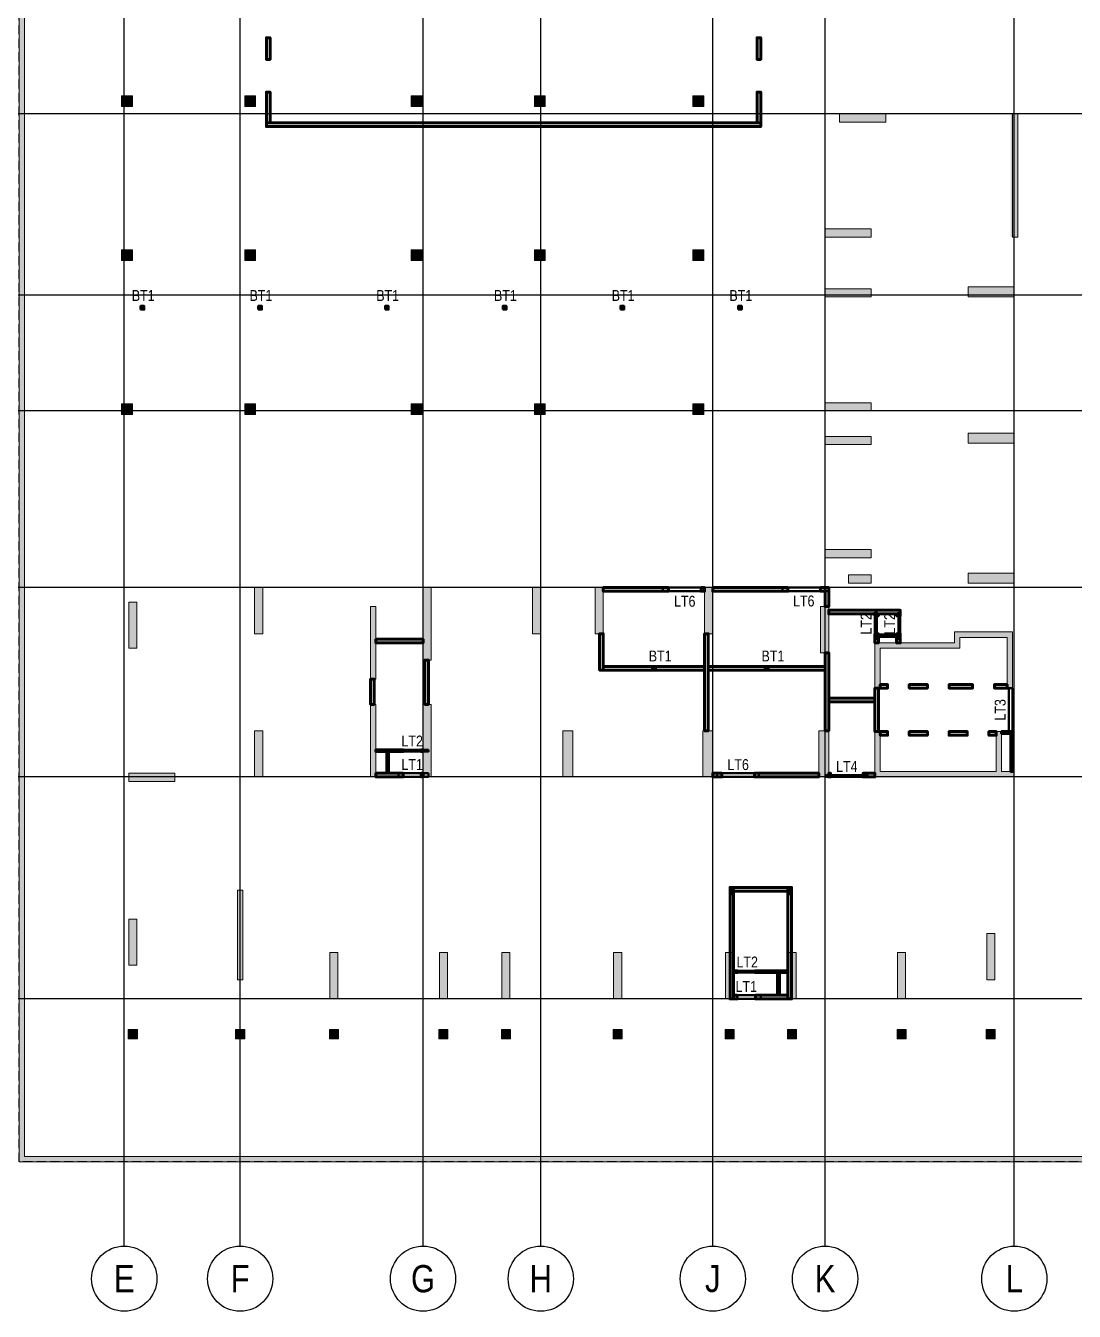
# Model space of a CAD drawing. Header units: millimetres. Extents: x -25197 to 555828, y -17247 to 174153.
# Drawn here: x 234945 to 292849, y -17247 to 53717 of the extents above; entities that cross this region are included whole.
import ezdxf
from ezdxf.enums import TextEntityAlignment as Align

# ---------------------------------------------------------------- set-up
doc = ezdxf.new("R2010")
doc.units = ezdxf.units.MM
doc.header["$LTSCALE"] = 250
for name, pattern in [('CHG_XX_Cot_Ham 1$0$MB_Luoi truc$0$Center101', [13, 10, -1, 1, -1]), ('CHG_XX_Cot_Ham 1$0$MB_Luoi truc$0$HTT Hidden 21', [3, 2, -1]), ('CHG_XX_Luoi truc$0$MB_Luoi truc$0$Center101', [13, 10, -1, 1, -1])]:
    doc.linetypes.add(name, pattern=pattern)
for name, color, linetype, lineweight in [('CHG_XX_Cot_Ham 1$0$Ap0302_PC', 150, 'Continuous', 9), ('CHG_XX_Cot_Ham 1$0$Ap0302_PC @ 1 VP1', 150, 'Continuous', 9), ('CHG_XX_Cot_Ham 1$0$Ap0302_PC @ 1 VP2', 150, 'Continuous', 9), ('CHG_XX_Cot_Ham 1$0$Ap0302_PC @ 1 VP3', 150, 'Continuous', 9), ('CHG_XX_Cot_Ham 1$0$Ap0302_PC @ 1 VPModel', 150, 'Continuous', 9), ('CHG_XX_Cot_Ham 1$0$Ap0302_PC @ 150', 150, 'Continuous', 9), ('CHG_XX_Cot_Ham 1$0$Ap0311_H', 8, 'Continuous', 15), ('CHG_XX_Cot_Ham 1$0$KTV', 47, 'Continuous', 9), ('CHG_XX_Cot_Ham 1$0$MB_Luoi truc$0$Grid Line', 251, 'CHG_XX_Cot_Ham 1$0$MB_Luoi truc$0$Center101', 9), ('CHG_XX_Cot_Ham 1$0$S_Concrete_Cont_2 Normal', 2, 'Continuous', 13), ('CTHEP', 2, 'Continuous', 50), ('MB Ham 1$0$Net cat Tuong', 4, 'Continuous', 40), ('MB Ham 1$0$Wall Line', 4, 'Continuous', 70)]:
    doc.layers.add(name, color=color, linetype=linetype, lineweight=lineweight)
for name, color, linetype in [('CHG_XX_Cot_Ham 1$0$MB_Cot ham$0$Concrete Line', 6, 'Continuous'), ('CHG_XX_Cot_Ham 1$0$mb_cot tang 1-3$0$Concrete Line', 6, 'Continuous'), ('CHG_XX_Luoi truc$0$Grid', 34, 'Continuous'), ('CHG_XX_Luoi truc$0$Grid Line', 8, 'CHG_XX_Luoi truc$0$MB_Luoi truc$0$Center101'), ('TEXT', 21, 'Continuous')]:
    doc.layers.add(name, color=color, linetype=linetype)
doc.styles.add('CHG_XX_Luoi truc$0$MB_Luoi truc$0$Grid A-F$0$VNI-HelveCB', font='VHELVCB_0.TTF')
doc.styles.add('TTP-HelCon', font='VHELVCN_0.TTF')

# ---------------------------------------------------------------- blocks, each defined once
blk = doc.blocks.new('*U2169')
at = {"layer": 'CHG_XX_Luoi truc$0$Grid', "lineweight": -2}
blk.add_line((0, -3), (0, 0), dxfattribs=at)
blk.add_circle((0, -9), 6, dxfattribs=at)
at = {"layer": 'CHG_XX_Luoi truc$0$Grid Line'}
blk.add_line((0, 0), (0, 608), dxfattribs=at)
at = {"layer": 'CHG_XX_Luoi truc$0$Grid', "lineweight": -2, "style": 'CHG_XX_Luoi truc$0$MB_Luoi truc$0$Grid A-F$0$VNI-HelveCB'}
for tag, p in [('GRIDSUB', (0, 617)), ('GRID', (0, -9))]:
    blk.add_attdef(tag, text='', height=5, dxfattribs=at).set_placement(p, align=Align.MIDDLE)
blk = doc.blocks.new('*U2174')
at = {"layer": 'CHG_XX_Luoi truc$0$Grid', "lineweight": -2}
blk.add_line((0, -3), (0, 0), dxfattribs=at)
blk.add_circle((0, -9), 6, dxfattribs=at)
at = {"layer": 'CHG_XX_Luoi truc$0$Grid Line'}
blk.add_line((0, 0), (0, 608), dxfattribs=at)
at = {"layer": 'CHG_XX_Luoi truc$0$Grid', "lineweight": -2, "style": 'CHG_XX_Luoi truc$0$MB_Luoi truc$0$Grid A-F$0$VNI-HelveCB'}
for tag, p in [('GRIDSUB', (0, 617)), ('GRID', (0, -9))]:
    blk.add_attdef(tag, text='', height=5, dxfattribs=at).set_placement(p, align=Align.MIDDLE)
blk = doc.blocks.new('*U2171')
at = {"layer": 'CHG_XX_Luoi truc$0$Grid Line'}
blk.add_line((0, 0), (0, 438), dxfattribs=at)
at = {"layer": 'CHG_XX_Luoi truc$0$Grid', "lineweight": -2, "style": 'CHG_XX_Luoi truc$0$MB_Luoi truc$0$Grid A-F$0$VNI-HelveCB'}
for tag, p in [('GRIDSUB', (0, 447)), ('GRID', (0, -9))]:
    blk.add_attdef(tag, text='', height=5, dxfattribs=at).set_placement(p, align=Align.MIDDLE)
blk = doc.blocks.new('CHG_XX_Luoi truc')
at = {"layer": 'CHG_XX_Luoi truc$0$Grid'}
ref = blk.add_blockref('*U2169', (38150, -12747), dxfattribs=dict(at, xscale=300, yscale=300, zscale=300))
ref.add_attrib('GRID', 'E', dxfattribs={"lineweight": -2, "height": 1500, "style": 'CHG_XX_Luoi truc$0$MB_Luoi truc$0$Grid A-F$0$VNI-HelveCB'}).set_placement((38150, -15447), align=Align.MIDDLE)
ref = blk.add_blockref('*U2169', (44550, -12747), dxfattribs=dict(at, xscale=300, yscale=300, zscale=300))
ref.add_attrib('GRID', 'F', dxfattribs={"lineweight": -2, "height": 1500, "style": 'CHG_XX_Luoi truc$0$MB_Luoi truc$0$Grid A-F$0$VNI-HelveCB'}).set_placement((44550, -15447), align=Align.MIDDLE)
ref = blk.add_blockref('*U2169', (54650, -12747), dxfattribs=dict(at, xscale=300, yscale=300, zscale=300))
ref.add_attrib('GRID', 'G', dxfattribs={"lineweight": -2, "height": 1500, "style": 'CHG_XX_Luoi truc$0$MB_Luoi truc$0$Grid A-F$0$VNI-HelveCB'}).set_placement((54650, -15447), align=Align.MIDDLE)
ref = blk.add_blockref('*U2174', (61150, -12747), dxfattribs=dict(at, xscale=300, yscale=300, zscale=300))
ref.add_attrib('GRID', 'H', dxfattribs={"lineweight": -2, "height": 1500, "style": 'CHG_XX_Luoi truc$0$MB_Luoi truc$0$Grid A-F$0$VNI-HelveCB'}).set_placement((61150, -15447), align=Align.MIDDLE)
ref = blk.add_blockref('*U2169', (70650, -12747), dxfattribs=dict(at, xscale=300, yscale=300, zscale=300))
ref.add_attrib('GRID', 'J', dxfattribs={"lineweight": -2, "height": 1500, "style": 'CHG_XX_Luoi truc$0$MB_Luoi truc$0$Grid A-F$0$VNI-HelveCB'}).set_placement((70650, -15447), align=Align.MIDDLE)
ref = blk.add_blockref('*U2169', (76850, -12747), dxfattribs=dict(at, xscale=300, yscale=300, zscale=300))
ref.add_attrib('GRID', 'K', dxfattribs={"lineweight": -2, "height": 1500, "style": 'CHG_XX_Luoi truc$0$MB_Luoi truc$0$Grid A-F$0$VNI-HelveCB'}).set_placement((76850, -15447), align=Align.MIDDLE)
ref = blk.add_blockref('*U2169', (87300, -12747), dxfattribs=dict(at, xscale=300, yscale=300, zscale=300))
ref.add_attrib('GRID', 'L', dxfattribs={"lineweight": -2, "height": 1500, "style": 'CHG_XX_Luoi truc$0$MB_Luoi truc$0$Grid A-F$0$VNI-HelveCB'}).set_placement((87300, -15447), align=Align.MIDDLE)
at = {"layer": 'CHG_XX_Luoi truc$0$Grid', "xscale": 300.0000000000013, "yscale": 300.0000000000013, "zscale": 300.0000000000013, "rotation": 90}
for p in [(110703, 48850), (110703, 38850), (110703, 32450), (110703, 22700), (110703, 12250), (110703, 0)]:
    blk.add_blockref('*U2171', p, dxfattribs=at)
blk = doc.blocks.new('*U2305')
at = {"layer": 'CHG_XX_Cot_Ham 1$0$Ap0302_PC @ 1 VP1'}
h = blk.add_hatch(color=50, dxfattribs=at)
h.dxf.hatch_style = 1
h.paths.add_polyline_path([(-300, -300), (-300, 300), (300, 300), (300, -300)])
at = {"layer": 'CHG_XX_Cot_Ham 1$0$Ap0302_PC @ 1 VP2'}
h = blk.add_hatch(color=50, dxfattribs=at)
h.dxf.hatch_style = 1
h.paths.add_polyline_path([(-300, -300), (-300, 300), (300, 300), (300, -300)])
at = {"layer": 'CHG_XX_Cot_Ham 1$0$Ap0302_PC @ 1 VP3'}
h = blk.add_hatch(color=50, dxfattribs=at)
h.dxf.hatch_style = 1
h.paths.add_polyline_path([(-300, -300), (-300, 300), (300, 300), (300, -300)])
at = {"layer": 'CHG_XX_Cot_Ham 1$0$Ap0302_PC @ 1 VPModel'}
h = blk.add_hatch(color=50, dxfattribs=at)
h.dxf.hatch_style = 1
h.paths.add_polyline_path([(-300, -300), (-300, 300), (300, 300), (300, -300)])
at = {"layer": 'CHG_XX_Cot_Ham 1$0$Ap0302_PC @ 150'}
h = blk.add_hatch(color=50, dxfattribs=at)
h.dxf.hatch_style = 1
h.paths.add_polyline_path([(-300, -300), (-300, 300), (300, 300), (300, -300)])
blk = doc.blocks.new('CHG_XX_Cot_Ham 1$0$HoBoi_C600x600')
at = {"layer": 'CHG_XX_Cot_Ham 1$0$Ap0302_PC'}
blk.add_lwpolyline([(300, -300), (300, 300), (-300, 300), (-300, -300)], close=True, dxfattribs=at)
blk.add_blockref('*U2305', (0, 0), dxfattribs=at)
blk = doc.blocks.new('*U2304')
at = {"layer": 'CHG_XX_Cot_Ham 1$0$Ap0302_PC @ 1 VP1'}
h = blk.add_hatch(color=256, dxfattribs=at)
h.dxf.hatch_style = 1
h.paths.add_polyline_path([(450, 0), (0, 0), (0, -2550), (450, -2550)])
at = {"layer": 'CHG_XX_Cot_Ham 1$0$Ap0302_PC @ 1 VP2'}
h = blk.add_hatch(color=256, dxfattribs=at)
h.dxf.hatch_style = 1
h.paths.add_polyline_path([(450, 0), (0, 0), (0, -2550), (450, -2550)])
at = {"layer": 'CHG_XX_Cot_Ham 1$0$Ap0302_PC @ 1 VP3'}
h = blk.add_hatch(color=256, dxfattribs=at)
h.dxf.hatch_style = 1
h.paths.add_polyline_path([(450, 0), (0, 0), (0, -2550), (450, -2550)])
at = {"layer": 'CHG_XX_Cot_Ham 1$0$Ap0302_PC @ 1 VPModel'}
h = blk.add_hatch(color=256, dxfattribs=at)
h.dxf.hatch_style = 1
h.paths.add_polyline_path([(450, 0), (0, 0), (0, -2550), (450, -2550)])
at = {"layer": 'CHG_XX_Cot_Ham 1$0$Ap0302_PC @ 150'}
h = blk.add_hatch(color=256, dxfattribs=at)
h.dxf.hatch_style = 1
h.paths.add_polyline_path([(450, 0), (0, 0), (0, -2550), (450, -2550)])
blk = doc.blocks.new('CHG_XX_Cot_Ham 1$0$Block A_C450x2250')
at = {"layer": 'CHG_XX_Cot_Ham 1$0$Ap0302_PC'}
blk.add_lwpolyline([(450, -2550), (0, -2550), (0, 0), (450, 0)], close=True, dxfattribs=at)
blk.add_blockref('*U2304', (0, 0), dxfattribs=at)
blk = doc.blocks.new('CHG_XX_Cot_Ham 1$0$300x6800')
at = {"layer": 'CHG_XX_Cot_Ham 1$0$Ap0302_PC', "true_color": 0xf26722}
h = blk.add_hatch(color=30, dxfattribs=at)
h.dxf.hatch_style = 1
h.paths.add_polyline_path([(300, 0), (-100, 0), (-100, -6800), (300, -6800)])
at = {"layer": 'CHG_XX_Cot_Ham 1$0$Ap0302_PC'}
blk.add_lwpolyline([(300, 0), (0, 0), (0, -6800), (300, -6800)], close=True, dxfattribs=at)
blk = doc.blocks.new('CHG_XX_Cot_Ham 1$0$Block A_C4950x300')
at = {"layer": 'CHG_XX_Cot_Ham 1$0$Ap0302_PC', "true_color": 0xed1f24}
h = blk.add_hatch(color=240, dxfattribs=at)
h.dxf.hatch_style = 1
h.paths.add_polyline_path([(4950, -300), (4950, 0), (0, 0), (0, -300)])
at = {"layer": 'CHG_XX_Cot_Ham 1$0$Ap0302_PC'}
blk.add_lwpolyline([(4950, -300), (4950, 0), (0, 0), (0, -300)], close=True, dxfattribs=at)
blk = doc.blocks.new('CHG_XX_Cot_Ham 1$0$300x9400')
at = {"layer": 'CHG_XX_Cot_Ham 1$0$Ap0302_PC'}
h = blk.add_hatch(color=5, dxfattribs=at)
h.dxf.hatch_style = 1
h.paths.add_polyline_path([(0, -4000), (300, -4000), (300, 0), (0, 0)])
h.paths.add_polyline_path([(300, -5400), (0, -5400), (0, -9400), (300, -9400)])
for points in [[(300, 0), (0, 0), (0, -4000), (300, -4000)], [(300, -5400), (0, -5400), (0, -9400), (300, -9400)]]:
    blk.add_lwpolyline(points, close=True, dxfattribs=at)
blk = doc.blocks.new('CHG_XX_Cot_Ham 1$0$Block A_C10450x300')
at = {"layer": 'CHG_XX_Cot_Ham 1$0$Ap0302_PC', "true_color": 0x139b48}
h = blk.add_hatch(color=114, dxfattribs=at)
h.dxf.hatch_style = 1
h.paths.add_polyline_path([(6450, 150), (6450, -300), (10450, -300), (10450, 150)])
h.paths.add_polyline_path([(4000, -300), (4000, 150), (0, 150), (0, -300)])
at = {"layer": 'CHG_XX_Cot_Ham 1$0$Ap0302_PC'}
for points in [[(0, 150), (4000, 150), (4000, -300), (0, -300)], [(6450, 150), (10450, 150), (10450, -300), (6450, -300)]]:
    blk.add_lwpolyline(points, close=True, dxfattribs=at)
blk = doc.blocks.new('*U2306')
at = {"layer": 'CHG_XX_Cot_Ham 1$0$Ap0302_PC @ 1 VP1'}
h = blk.add_hatch(color=3, dxfattribs=at)
h.dxf.hatch_style = 1
h.paths.add_polyline_path([(-250, -250), (-250, 250), (250, 250), (250, -250)])
at = {"layer": 'CHG_XX_Cot_Ham 1$0$Ap0302_PC @ 1 VP2'}
h = blk.add_hatch(color=3, dxfattribs=at)
h.dxf.hatch_style = 1
h.paths.add_polyline_path([(-250, -250), (-250, 250), (250, 250), (250, -250)])
at = {"layer": 'CHG_XX_Cot_Ham 1$0$Ap0302_PC @ 1 VP3'}
h = blk.add_hatch(color=3, dxfattribs=at)
h.dxf.hatch_style = 1
h.paths.add_polyline_path([(-250, -250), (-250, 250), (250, 250), (250, -250)])
at = {"layer": 'CHG_XX_Cot_Ham 1$0$Ap0302_PC @ 1 VPModel'}
h = blk.add_hatch(color=3, dxfattribs=at)
h.dxf.hatch_style = 1
h.paths.add_polyline_path([(-250, -250), (-250, 250), (250, 250), (250, -250)])
at = {"layer": 'CHG_XX_Cot_Ham 1$0$Ap0302_PC @ 150'}
h = blk.add_hatch(color=3, dxfattribs=at)
h.dxf.hatch_style = 1
h.paths.add_polyline_path([(-250, -250), (-250, 250), (250, 250), (250, -250)])
blk = doc.blocks.new('CHG_XX_Cot_Ham 1$0$500x500')
at = {"layer": 'CHG_XX_Cot_Ham 1$0$Ap0302_PC'}
blk.add_lwpolyline([(250, -250), (250, 250), (-250, 250), (-250, -250)], close=True, dxfattribs=at)
blk.add_blockref('*U2306', (0, 0), dxfattribs=at)
blk = doc.blocks.new('*U2307')
at = {"layer": 'CHG_XX_Cot_Ham 1$0$Ap0302_PC @ 1 VP1'}
h = blk.add_hatch(color=256, dxfattribs=at)
h.dxf.hatch_style = 1
h.paths.add_polyline_path([(550, 0), (0, 0), (0, -2550), (550, -2550)])
at = {"layer": 'CHG_XX_Cot_Ham 1$0$Ap0302_PC @ 1 VP2'}
h = blk.add_hatch(color=256, dxfattribs=at)
h.dxf.hatch_style = 1
h.paths.add_polyline_path([(550, 0), (0, 0), (0, -2550), (550, -2550)])
at = {"layer": 'CHG_XX_Cot_Ham 1$0$Ap0302_PC @ 1 VP3'}
h = blk.add_hatch(color=256, dxfattribs=at)
h.dxf.hatch_style = 1
h.paths.add_polyline_path([(550, 0), (0, 0), (0, -2550), (550, -2550)])
at = {"layer": 'CHG_XX_Cot_Ham 1$0$Ap0302_PC @ 1 VPModel'}
h = blk.add_hatch(color=256, dxfattribs=at)
h.dxf.hatch_style = 1
h.paths.add_polyline_path([(550, 0), (0, 0), (0, -2550), (550, -2550)])
at = {"layer": 'CHG_XX_Cot_Ham 1$0$Ap0302_PC @ 150'}
h = blk.add_hatch(color=256, dxfattribs=at)
h.dxf.hatch_style = 1
h.paths.add_polyline_path([(550, 0), (0, 0), (0, -2550), (550, -2550)])
blk = doc.blocks.new('CHG_XX_Cot_Ham 1$0$550x2550')
at = {"layer": 'CHG_XX_Cot_Ham 1$0$Ap0302_PC'}
blk.add_lwpolyline([(550, -2550), (0, -2550), (0, 0), (550, 0)], close=True, dxfattribs=at)
blk.add_blockref('*U2307', (0, 0), dxfattribs=at)
blk = doc.blocks.new('*U2315')
at = {"layer": 'CHG_XX_Cot_Ham 1$0$Ap0302_PC @ 1 VP1'}
h = blk.add_hatch(color=256, dxfattribs=at)
h.dxf.hatch_style = 1
h.paths.add_polyline_path([(78150, 23400), (78150, 22950), (79400, 22950), (79400, 23400)])
at = {"layer": 'CHG_XX_Cot_Ham 1$0$Ap0302_PC @ 1 VP2'}
h = blk.add_hatch(color=256, dxfattribs=at)
h.dxf.hatch_style = 1
h.paths.add_polyline_path([(78150, 23400), (78150, 22950), (79400, 22950), (79400, 23400)])
at = {"layer": 'CHG_XX_Cot_Ham 1$0$Ap0302_PC @ 1 VP3'}
h = blk.add_hatch(color=256, dxfattribs=at)
h.dxf.hatch_style = 1
h.paths.add_polyline_path([(78150, 23400), (78150, 22950), (79400, 22950), (79400, 23400)])
at = {"layer": 'CHG_XX_Cot_Ham 1$0$Ap0302_PC @ 1 VPModel'}
h = blk.add_hatch(color=256, dxfattribs=at)
h.dxf.hatch_style = 1
h.paths.add_polyline_path([(78150, 23400), (78150, 22950), (79400, 22950), (79400, 23400)])
at = {"layer": 'CHG_XX_Cot_Ham 1$0$Ap0302_PC @ 150'}
h = blk.add_hatch(color=256, dxfattribs=at)
h.dxf.hatch_style = 1
h.paths.add_polyline_path([(78150, 23400), (78150, 22950), (79400, 22950), (79400, 23400)])
blk = doc.blocks.new('CHG_XX_Cot_Ham 1')
at = {"layer": 'CHG_XX_Cot_Ham 1$0$Ap0302_PC'}
h = blk.add_hatch(color=256, dxfattribs=at)
h.dxf.hatch_style = 1
h.paths.add_polyline_path([(84300, 19950), (86900, 19950), (86900, 17150), (87200, 17150), (87200, 20250), (84000, 20250), (84000, 19650), (79600, 19650), (79600, 17150), (79900, 17150), (79900, 19350), (84300, 19350)])
h = blk.add_hatch(color=256, dxfattribs=at)
h.dxf.hatch_style = 1
h.paths.add_polyline_path([(87300, 12550), (86600, 12550), (86600, 14750), (86300, 14750), (86300, 12550), (79900, 12550), (79900, 14750), (79600, 14750), (79600, 12250), (87300, 12250)])
at = {"layer": 'CHG_XX_Cot_Ham 1$0$Ap0311_H'}
h = blk.add_hatch(color=256, dxfattribs=at)
h.dxf.hatch_style = 1
h.paths.add_polyline_path([(99639.2, 163400), (-10900, 163400), (-10900, 85450), (-300, 85450), (-300, 84050), (32350, 84050), (32350, -9000), (103575.5, -9000), (106050, -6022), (106050, 158254.3)])
h.paths.add_polyline_path([(99533.7, 163100), (105750, 158110.4), (105750, 90450), (105650, 90450), (105650, 90450), (105750, 90450), (105750, 13850), (105750, 13825.9), (105750, -5913.6), (103434.7, -8700), (93600, -8700), (32650, -8700), (32650, 84350), (0, 84350), (0, 85750), (-10600, 85750), (-10600, 163100), (93600, 163100)], flags=16)
at = {"layer": 'CHG_XX_Cot_Ham 1$0$KTV'}
h = blk.add_hatch(color=256, dxfattribs=at)
h.dxf.hatch_style = 1
h.paths.add_polyline_path([(71600, 5750), (71800, 5750), (71800, 6150), (71600, 6150)])
h = blk.add_hatch(color=256, dxfattribs=at)
h.dxf.hatch_style = 1
h.paths.add_polyline_path([(74800, 5750), (75000, 5750), (75000, 6150), (74800, 6150)])
at = {"layer": 'CHG_XX_Cot_Ham 1$0$Ap0302_PC'}
for points in [[(32350, 84050), (-300, 84050), (-300, 85450), (-10900, 85450), (-10900, 163400), (99639.2, 163400), (106050, 158254.3), (106050, -6022), (103575.5, -9000), (32350, -9000)], [(79400, 23400), (79400, 22950), (78150, 22950), (78150, 23400)]]:
    blk.add_lwpolyline(points, close=True, dxfattribs=at)
for points in [[(105750, 90444), (105750, -5913.6), (103434.7, -8700), (32650, -8700), (32650, 84350), (0, 84350), (0, 85750), (-10600, 85750), (-10600, 163100), (99533.7, 163100), (105750, 158110.4), (105750, 127475.9)], [(87200, 17150), (87200, 20250), (84000, 20250), (84000, 19650), (79600, 19650), (79600, 17150), (79900, 17150), (79900, 19350), (84300, 19350), (84300, 19950), (86900, 19950), (86900, 17150), (87200, 17150)], [(79600, 14750), (79600, 12250), (87300, 12250), (87300, 12550), (86600, 12550), (86600, 14750), (86300, 14750), (86300, 12550), (79900, 12550), (79900, 14750), (79600, 14750)]]:
    blk.add_lwpolyline(points, dxfattribs=at)
at = {"layer": 'CHG_XX_Cot_Ham 1$0$KTV'}
for points in [[(71600, 5750), (71800, 5750), (71800, 6150), (71600, 6150)], [(74800, 5750), (75000, 5750), (75000, 6150), (74800, 6150)]]:
    blk.add_lwpolyline(points, close=True, dxfattribs=at)
at = {"layer": 'CHG_XX_Cot_Ham 1$0$MB_Cot ham$0$Concrete Line', "linetype": 'CHG_XX_Cot_Ham 1$0$MB_Luoi truc$0$HTT Hidden 21'}
blk.add_lwpolyline([(99639.2, 163400), (106050, 158254.3), (106050, -6022), (103575.5, -9000), (32350, -9000), (32350, 84050), (-300, 84050), (-300, 85450), (-10900, 85450), (-10900, 163400)], close=True, dxfattribs=at)
at = {"layer": 'CHG_XX_Cot_Ham 1$0$MB_Luoi truc$0$Grid Line'}
blk.add_line((110702.9, 0), (-20697.1, 0), dxfattribs=at)
at = {"layer": 'CHG_XX_Cot_Ham 1$0$Ap0302_PC', "xscale": -1, "rotation": 90}
for p in [(77650, 48850), (76850, 42500), (76850, 39200), (76850, 32900), (76850, 31050), (76850, 24800), (38400, 12450)]:
    blk.add_blockref('CHG_XX_Cot_Ham 1$0$Block A_C450x2250', p, dxfattribs=at)
at = {"layer": 'CHG_XX_Cot_Ham 1$0$Ap0302_PC'}
for name, p in [('*U2315', (0, 0)), ('CHG_XX_Cot_Ham 1$0$Block A_C450x2250', (45350, 22700)), ('CHG_XX_Cot_Ham 1$0$Block A_C450x2250', (60700, 22700)), ('CHG_XX_Cot_Ham 1$0$Block A_C450x2250', (64150, 22700)), ('CHG_XX_Cot_Ham 1$0$Block A_C450x2250', (70200, 22700)), ('CHG_XX_Cot_Ham 1$0$Block A_C450x2250', (38400, 21900)), ('CHG_XX_Cot_Ham 1$0$Block A_C450x2250', (76600, 21650)), ('CHG_XX_Cot_Ham 1$0$Block A_C450x2250', (45349.5, 14800)), ('CHG_XX_Cot_Ham 1$0$Block A_C450x2250', (38400, 4400)), ('CHG_XX_Cot_Ham 1$0$Block A_C450x2250', (85775, 3600)), ('CHG_XX_Cot_Ham 1$0$Block A_C450x2250', (49500, 2550)), ('CHG_XX_Cot_Ham 1$0$Block A_C450x2250', (55550, 2550)), ('CHG_XX_Cot_Ham 1$0$Block A_C450x2250', (59000, 2550)), ('CHG_XX_Cot_Ham 1$0$Block A_C450x2250', (65175, 2550)), ('CHG_XX_Cot_Ham 1$0$Block A_C450x2250', (71350, 2550)), ('CHG_XX_Cot_Ham 1$0$Block A_C450x2250', (74800, 2550)), ('CHG_XX_Cot_Ham 1$0$Block A_C450x2250', (80850, 2550))]:
    blk.add_blockref(name, p, dxfattribs=at)
at = {"layer": 'CHG_XX_Cot_Ham 1$0$Ap0302_PC', "rotation": 90}
for name, p in [('CHG_XX_Cot_Ham 1$0$Block A_C10450x300', (54800, 12250)), ('CHG_XX_Cot_Ham 1$0$Block A_C4950x300', (44400, 1050))]:
    blk.add_blockref(name, p, dxfattribs=at)
at = {"layer": 'CHG_XX_Cot_Ham 1$0$mb_cot tang 1-3$0$Concrete Line'}
for name, p in [('CHG_XX_Luoi truc', (0, 0)), ('CHG_XX_Cot_Ham 1$0$HoBoi_C600x600', (38300, 49550)), ('CHG_XX_Cot_Ham 1$0$HoBoi_C600x600', (45100, 49550)), ('CHG_XX_Cot_Ham 1$0$HoBoi_C600x600', (54300, 49550)), ('CHG_XX_Cot_Ham 1$0$HoBoi_C600x600', (61100, 49550)), ('CHG_XX_Cot_Ham 1$0$HoBoi_C600x600', (69850, 49550)), ('CHG_XX_Cot_Ham 1$0$300x6800', (87200, 48850)), ('CHG_XX_Cot_Ham 1$0$HoBoi_C600x600', (38300, 41050)), ('CHG_XX_Cot_Ham 1$0$HoBoi_C600x600', (45100, 41050)), ('CHG_XX_Cot_Ham 1$0$HoBoi_C600x600', (54300, 41050)), ('CHG_XX_Cot_Ham 1$0$HoBoi_C600x600', (61100, 41050)), ('CHG_XX_Cot_Ham 1$0$HoBoi_C600x600', (69850, 41050)), ('CHG_XX_Cot_Ham 1$0$HoBoi_C600x600', (38300, 32550)), ('CHG_XX_Cot_Ham 1$0$HoBoi_C600x600', (45100, 32550)), ('CHG_XX_Cot_Ham 1$0$HoBoi_C600x600', (54300, 32550)), ('CHG_XX_Cot_Ham 1$0$HoBoi_C600x600', (61100, 32550)), ('CHG_XX_Cot_Ham 1$0$HoBoi_C600x600', (69850, 32550)), ('CHG_XX_Cot_Ham 1$0$300x9400', (51750, 21650))]:
    blk.add_blockref(name, p, dxfattribs=at)
at = {"layer": 'CHG_XX_Cot_Ham 1$0$S_Concrete_Cont_2 Normal'}
for p in [(38625, -1950), (44550, -1950), (49725, -1950), (55775, -1950), (59225, -1950), (65400, -1950), (71575, -1950), (75025, -1950), (81075, -1950), (86000, -1950)]:
    blk.add_blockref('CHG_XX_Cot_Ham 1$0$500x500', p, dxfattribs=at)
at = {"layer": 'Defpoints', "rotation": 90}
for p in [(84750, 38754.3), (84750, 30679.3), (84750, 22954.3)]:
    blk.add_blockref('CHG_XX_Cot_Ham 1$0$550x2550', p, dxfattribs=at)
at = {"layer": 'Defpoints'}
for p in [(62376, 14800), (70100, 14800), (76500, 14800)]:
    blk.add_blockref('CHG_XX_Cot_Ham 1$0$550x2550', p, dxfattribs=at)
blk = doc.blocks.new('*U1082')
at = {"layer": 'MB Ham 1$0$Wall Line'}
blk.add_lwpolyline([(0, 2400), (0, 0), (200, 0), (200, 2400)], close=True, dxfattribs=at)
blk = doc.blocks.new('*U1174')
at = {"layer": 'MB Ham 1$0$Wall Line'}
blk.add_lwpolyline([(0, 1500), (0, 0), (100, 0), (100, 1500)], close=True, dxfattribs=at)
blk = doc.blocks.new('*U1175')
at = {"layer": 'MB Ham 1$0$Wall Line'}
blk.add_lwpolyline([(1200, 0), (0, 0), (0, -100), (1200, -100)], close=True, dxfattribs=at)
blk = doc.blocks.new('*U1176')
at = {"layer": 'MB Ham 1$0$Wall Line'}
blk.add_lwpolyline([(0, 1500), (0, 0), (200, 0), (200, 1500)], close=True, dxfattribs=at)
blk = doc.blocks.new('*U1177')
at = {"layer": 'MB Ham 1$0$Wall Line'}
blk.add_lwpolyline([(0, 100), (0, 0), (200, 0), (200, 100)], close=True, dxfattribs=at)
blk = doc.blocks.new('*U1266')
at = {"layer": 'MB Ham 1$0$Wall Line'}
blk.add_lwpolyline([(0, 2600), (0, 0), (200, 0), (200, 2600)], close=True, dxfattribs=at)
blk = doc.blocks.new('*U1100')
at = {"layer": 'MB Ham 1$0$Wall Line'}
blk.add_lwpolyline([(6450, 0), (0, 0), (0, -200), (6450, -200)], close=True, dxfattribs=at)
blk = doc.blocks.new('*U1102')
at = {"layer": 'MB Ham 1$0$Wall Line'}
blk.add_lwpolyline([(0, 2000), (0, 0), (200, 0), (200, 2000)], close=True, dxfattribs=at)
blk = doc.blocks.new('*U1099')
at = {"layer": 'MB Ham 1$0$Wall Line'}
blk.add_lwpolyline([(0, 5350), (0, 0), (200, 0), (200, 5350)], close=True, dxfattribs=at)
blk = doc.blocks.new('*U1095')
at = {"layer": 'MB Ham 1$0$Wall Line'}
blk.add_lwpolyline([(0, 4300), (0, 0), (200, 0), (200, 4300)], close=True, dxfattribs=at)
blk = doc.blocks.new('*U1103')
at = {"layer": 'MB Ham 1$0$Wall Line'}
blk.add_lwpolyline([(3600, 0), (0, 0), (0, -200), (3600, -200)], close=True, dxfattribs=at)
blk = doc.blocks.new('*U1104')
at = {"layer": 'MB Ham 1$0$Wall Line'}
blk.add_lwpolyline([(200, 0), (0, 0), (0, -200), (200, -200)], close=True, dxfattribs=at)
blk = doc.blocks.new('*U1105')
at = {"layer": 'MB Ham 1$0$Wall Line'}
blk.add_lwpolyline([(4150, 0), (0, 0), (0, -200), (4150, -200)], close=True, dxfattribs=at)
blk = doc.blocks.new('*U1106')
at = {"layer": 'MB Ham 1$0$Wall Line'}
blk.add_lwpolyline([(250, 0), (0, 0), (0, -200), (250, -200)], close=True, dxfattribs=at)
blk = doc.blocks.new('*U1101')
at = {"layer": 'MB Ham 1$0$Wall Line'}
blk.add_lwpolyline([(5600, 0), (0, 0), (0, -200), (5600, -200)], close=True, dxfattribs=at)
blk = doc.blocks.new('*U1098')
at = {"layer": 'MB Ham 1$0$Wall Line'}
blk.add_lwpolyline([(500, 0), (0, 0), (0, -200), (500, -200)], close=True, dxfattribs=at)
blk = doc.blocks.new('*U1097')
at = {"layer": 'MB Ham 1$0$Wall Line'}
blk.add_lwpolyline([(3550, 0), (0, 0), (0, -200), (3550, -200)], close=True, dxfattribs=at)
blk = doc.blocks.new('*U1108')
at = {"layer": 'MB Ham 1$0$Wall Line'}
blk.add_lwpolyline([(6150, 0), (0, 0), (0, -200), (6150, -200)], close=True, dxfattribs=at)
blk = doc.blocks.new('*U1113')
at = {"layer": 'MB Ham 1$0$Wall Line'}
blk.add_lwpolyline([(0, -200), (0, 0), (-200, 0), (-200, -200)], close=True, dxfattribs=at)
blk = doc.blocks.new('*U1107')
at = {"layer": 'MB Ham 1$0$Wall Line'}
blk.add_lwpolyline([(0, -3000), (0, 0), (-200, 0), (-200, -3000)], close=True, dxfattribs=at)
blk = doc.blocks.new('*U1114')
at = {"layer": 'MB Ham 1$0$Wall Line'}
blk.add_lwpolyline([(0, -1800), (0, 0), (-200, 0), (-200, -1800)], close=True, dxfattribs=at)
blk = doc.blocks.new('*U1110')
at = {"layer": 'MB Ham 1$0$Wall Line'}
blk.add_lwpolyline([(0, -200), (0, 0), (-100, 0), (-100, -200)], close=True, dxfattribs=at)
blk = doc.blocks.new('*U1111')
at = {"layer": 'MB Ham 1$0$Wall Line'}
blk.add_lwpolyline([(0, -1800), (0, 0), (-100, 0), (-100, -1800)], close=True, dxfattribs=at)
blk = doc.blocks.new('*U1112')
at = {"layer": 'MB Ham 1$0$Wall Line'}
blk.add_lwpolyline([(1250, 0), (0, 0), (0, -100), (1250, -100)], close=True, dxfattribs=at)
blk = doc.blocks.new('*U1173')
at = {"layer": 'MB Ham 1$0$Wall Line'}
blk.add_lwpolyline([(0, 100), (0, 0), (100, 0), (100, 100)], close=True, dxfattribs=at)
blk = doc.blocks.new('*U1240')
at = {"layer": 'MB Ham 1$0$Wall Line'}
blk.add_lwpolyline([(-2450, 0), (0, 0), (0, 200), (-2450, 200)], close=True, dxfattribs=at)
blk = doc.blocks.new('*U1241')
at = {"layer": 'MB Ham 1$0$Wall Line'}
blk.add_lwpolyline([(-1400, 0), (0, 0), (0, 200), (-1400, 200)], close=True, dxfattribs=at)
blk = doc.blocks.new('*U1096')
at = {"layer": 'MB Ham 1$0$Wall Line'}
blk.add_lwpolyline([(100, 0), (0, 0), (0, -200), (100, -200)], close=True, dxfattribs=at)
blk = doc.blocks.new('*U1087')
at = {"layer": 'MB Ham 1$0$Wall Line'}
blk.add_lwpolyline([(650, 0), (0, 0), (0, -200), (650, -200)], close=True, dxfattribs=at)
blk = doc.blocks.new('*U1078')
at = {"layer": 'MB Ham 1$0$Wall Line'}
blk.add_lwpolyline([(400, 0), (0, 0), (0, -200), (400, -200)], close=True, dxfattribs=at)
blk = doc.blocks.new('*U1079')
at = {"layer": 'MB Ham 1$0$Wall Line'}
blk.add_lwpolyline([(1000, 0), (0, 0), (0, -200), (1000, -200)], close=True, dxfattribs=at)
blk = doc.blocks.new('*U1209')
at = {"layer": 'MB Ham 1$0$Wall Line'}
blk.add_lwpolyline([(600, 0), (0, 0), (0, -100), (600, -100)], close=True, dxfattribs=at)
blk = doc.blocks.new('*U1210')
at = {"layer": 'MB Ham 1$0$Wall Line'}
blk.add_lwpolyline([(0, -2100), (0, 0), (-100, 0), (-100, -2100)], close=True, dxfattribs=at)
blk = doc.blocks.new('*U1085')
at = {"layer": 'MB Ham 1$0$Wall Line'}
blk.add_lwpolyline([(1300, 0), (0, 0), (0, -200), (1300, -200)], close=True, dxfattribs=at)
blk = doc.blocks.new('*U1086')
at = {"layer": 'MB Ham 1$0$Wall Line'}
blk.add_lwpolyline([(700, 0), (0, 0), (0, -200), (700, -200)], close=True, dxfattribs=at)
blk = doc.blocks.new('*U1088')
at = {"layer": 'MB Ham 1$0$Wall Line'}
blk.add_lwpolyline([(2550, 0), (0, 0), (0, -200), (2550, -200)], close=True, dxfattribs=at)
blk = doc.blocks.new('*U1094')
at = {"layer": 'MB Ham 1$0$Wall Line'}
blk.add_lwpolyline([(3950, 0), (0, 0), (0, -200), (3950, -200)], close=True, dxfattribs=at)
blk = doc.blocks.new('*U1092')
at = {"layer": 'MB Ham 1$0$Wall Line'}
blk.add_lwpolyline([(0, -100), (0, 0), (-200, 0), (-200, -100)], close=True, dxfattribs=at)
blk = doc.blocks.new('*U1089')
at = {"layer": 'MB Ham 1$0$Wall Line'}
blk.add_lwpolyline([(0, -500), (0, 0), (-200, 0), (-200, -500)], close=True, dxfattribs=at)
blk = doc.blocks.new('*U1091')
at = {"layer": 'MB Ham 1$0$Wall Line'}
blk.add_lwpolyline([(1000, 0), (0, 0), (0, -100), (1000, -100)], close=True, dxfattribs=at)
blk = doc.blocks.new('*U1115')
at = {"layer": 'MB Ham 1$0$Wall Line'}
blk.add_lwpolyline([(27300, 0), (0, 0), (0, -200), (27300, -200)], close=True, dxfattribs=at)
blk = doc.blocks.new('*U1117')
at = {"layer": 'MB Ham 1$0$Wall Line'}
blk.add_lwpolyline([(0, 1200), (0, 0), (200, 0), (200, 1200)], close=True, dxfattribs=at)
blk = doc.blocks.new('*U1116')
at = {"layer": 'MB Ham 1$0$Wall Line'}
blk.add_lwpolyline([(0, 1705), (0, 0), (200, 0), (200, 1705)], close=True, dxfattribs=at)
blk = doc.blocks.new('*U1384')
at = {"layer": 'MB Ham 1$0$Wall Line'}
blk.add_lwpolyline([(0, 1050), (0, 0), (200, 0), (200, 1050)], close=True, dxfattribs=at)

msp = doc.modelspace()

# ---------------------------------------------------------------- linework, layer by layer
at = {"layer": 'CTHEP'}
for points in [[(241286.88323, 38049.99264), (241486.88323, 38049.99264), (241486.88323, 38249.99264), (241286.88323, 38249.99264)], [(247786.88323, 38049.99264), (247986.88323, 38049.99264), (247986.88323, 38249.99264), (247786.88323, 38249.99264)], [(254786.88323, 38049.99264), (254986.88323, 38049.99264), (254986.88323, 38249.99264), (254786.88323, 38249.99264)], [(261286.88323, 38049.99264), (261486.88323, 38049.99264), (261486.88323, 38249.99264), (261286.88323, 38249.99264)], [(267786.88323, 38049.99264), (267986.88323, 38049.99264), (267986.88323, 38249.99264), (267786.88323, 38249.99264)], [(274286.88323, 38049.99264), (274486.88323, 38049.99264), (274486.88323, 38249.99264), (274286.88323, 38249.99264)], [(270136.86378, 22700), (272436.88323, 22700), (272436.88323, 22500.31733), (270136.86378, 22500.31733)], [(276736.86207, 22700), (279286.88153, 22700), (279286.88153, 22500.31733), (276736.86207, 22500.31733)], [(281837.12605, 21350), (281937.12605, 21350), (281937.12605, 19850), (281837.12605, 19850)], [(283137.12605, 21350), (283237.12605, 21350), (283237.12605, 19850), (283137.12605, 19850)], [(269536.88323, 18150), (269736.88323, 18150), (269736.88323, 18350), (269536.88323, 18350)], [(275761.78005, 18150), (275961.78005, 18150), (275961.78005, 18350), (275761.78005, 18350)], [(289437.12605, 17150), (289237.12605, 17150), (289237.12605, 14750), (289437.12605, 14750)], [(257186.88323, 13749.99263), (257186.88323, 13649.99263), (255536.88323, 13649.99263), (255536.88323, 13749.99263)], [(257186.88323, 12449.99263), (257186.88323, 12250), (255536.88323, 12250), (255536.88323, 12449.99263)], [(273136.88323, 12449.68268), (275436.90269, 12449.68268), (275436.90269, 12250), (273136.88323, 12250)], [(279136.88323, 12350), (281436.88323, 12350), (281436.88323, 12250), (279136.88323, 12250)], [(275536.88323, 1550), (275536.88323, 1450), (274036.88323, 1450), (274036.88323, 1550)], [(275536.88323, 200), (275536.88323, 0.00737), (274036.88323, 0.00737), (274036.88323, 200)]]:
    msp.add_lwpolyline(points, close=True, dxfattribs=at)
for points in [[(241286.88323, 38249.99264), (241486.88323, 38249.99264), (241286.88323, 38049.99264), (241486.88323, 38049.99264)], [(247786.88323, 38249.99264), (247986.88323, 38249.99264), (247786.88323, 38049.99264), (247986.88323, 38049.99264)], [(254786.88323, 38249.99264), (254986.88323, 38249.99264), (254786.88323, 38049.99264), (254986.88323, 38049.99264)], [(261286.88323, 38249.99264), (261486.88323, 38249.99264), (261286.88323, 38049.99264), (261486.88323, 38049.99264)], [(267786.88323, 38249.99264), (267986.88323, 38249.99264), (267786.88323, 38049.99264), (267986.88323, 38049.99264)], [(274286.88323, 38249.99264), (274486.88323, 38249.99264), (274286.88323, 38049.99264), (274486.88323, 38049.99264)], [(269536.88323, 18350), (269736.88323, 18350), (269536.88323, 18150), (269736.88323, 18150)], [(275761.78005, 18350), (275961.78005, 18350), (275761.78005, 18150), (275961.78005, 18150)]]:
    msp.add_solid(points, dxfattribs=at)
at = {"layer": 'MB Ham 1$0$Wall Line'}
for points in [[(248236.88324, 51854.23115), (248236.88324, 53054.23115)], [(248436.88324, 51854.23115), (248436.88324, 53054.23115)], [(275336.02935, 53054.23115), (275336.02935, 51854.23115)], [(275536.02935, 53054.23115), (275536.02935, 51854.23115)], [(275536.02935, 50054.23115), (275536.02935, 48150), (248236.88324, 48150), (248236.88324, 50054.23115)], [(275336.02935, 50054.23115), (275336.02935, 48350), (248436.88324, 48350), (248436.88324, 50054.23115)]]:
    msp.add_lwpolyline(points, dxfattribs=at)

# ---------------------------------------------------------------- block references
for name, p in [('*U1103', (266836.88323, 22700)), ('*U1104', (272236.88323, 22700)), ('*U1105', (272886.88323, 22700)), ('*U1106', (278836.88323, 22700.8492)), ('*U1384', (279086.88153, 21650)), ('*U1094', (279287.12605, 21449.99999)), ('*U1092', (282037.12605, 21250)), ('*U1092', (283237.12605, 21250)), ('*U1102', (266636.88323, 18150)), ('*U1099', (272436.88323, 14800)), ('*U1089', (282037.12605, 20150)), ('*U1091', (282037.12605, 20100)), ('*U1089', (283237.12605, 20150)), ('*U1095', (279086.88153, 14800)), ('*U1101', (266836.88323, 18350)), ('*U1100', (272636.78005, 18350)), ('*U1082', (281836.88323, 14750)), ('*U1078', (282137.12605, 17350)), ('*U1079', (283737.12605, 17350)), ('*U1085', (285937.12605, 17350)), ('*U1086', (288437.12605, 17350)), ('*U1088', (279286.88323, 16599.99999)), ('*U1078', (282137.12605, 14750)), ('*U1079', (283737.12605, 14750)), ('*U1079', (285937.12605, 14750)), ('*U1078', (288137.12605, 14750)), ('*U1209', (288836.88323, 14750)), ('*U1210', (289436.88323, 14650)), ('*U1098', (272886.88323, 12450)), ('*U1097', (275186.90269, 12450)), ('*U1096', (279286.88323, 12450)), ('*U1087', (281186.88323, 12450))]:
    msp.add_blockref(name, p)
at = {"xscale": -1, "rotation": 180}
for name, p in [('*U1103', (266836.88323, 22500)), ('*U1104', (272236.88323, 22501.6984)), ('*U1105', (272886.88323, 22501.6984)), ('*U1106', (278836.88323, 22500.8492)), ('*U1094', (279287.12605, 21249.99999)), ('*U1091', (282037.12605, 20000)), ('*U1101', (266836.88323, 18150)), ('*U1100', (272636.78005, 18150)), ('*U1078', (282137.12605, 17150)), ('*U1079', (283737.12605, 17150)), ('*U1085', (285937.12605, 17150)), ('*U1086', (288437.12605, 17150)), ('*U1088', (279286.88323, 16399.99999)), ('*U1078', (282137.12605, 14550)), ('*U1079', (283737.12605, 14550)), ('*U1079', (285937.12605, 14550)), ('*U1078', (288137.12605, 14550)), ('*U1209', (288836.88323, 14650)), ('*U1098', (272886.88323, 12250)), ('*U1097', (275186.90269, 12250)), ('*U1096', (279286.88323, 12250)), ('*U1087', (281186.88323, 12250))]:
    msp.add_blockref(name, p, dxfattribs=at)
at = {"xscale": -1}
for name, p in [('*U1384', (279286.88153, 21650)), ('*U1092', (281837.12605, 21250)), ('*U1092', (283037.12605, 21250)), ('*U1102', (266836.88323, 18150)), ('*U1099', (272636.88323, 14800)), ('*U1089', (281837.12605, 20150)), ('*U1089', (283037.12605, 20150)), ('*U1095', (279286.88153, 14800)), ('*U1082', (282036.88323, 14750)), ('*U1210', (289336.88323, 14650))]:
    msp.add_blockref(name, p, dxfattribs=at)
at = {"layer": 'CTHEP'}
msp.add_blockref('CHG_XX_Cot_Ham 1', (202236.88323, 0), dxfattribs=at)
at = {"layer": 'MB Ham 1$0$Net cat Tuong'}
for name, p, rotation in [('*U1266', (256886.88323, 19650.00737), 90), ('*U1240', (257186.88323, 18700), 90), ('*U1241', (254186.88323, 17650), 90), ('*U1174', (254286.88323, 13749.99263), 270), ('*U1175', (254886.88323, 12450.00737), 90.00000000000001), ('*U1173', (256786.88323, 13750), 270), ('*U1176', (254286.88323, 12449.99263), 270), ('*U1177', (256786.88323, 12450), 270)]:
    msp.add_blockref(name, p, dxfattribs=dict(at, rotation=rotation))
at = {"layer": 'MB Ham 1$0$Net cat Tuong', "xscale": -1}
for name, p, rotation in [('*U1266', (256886.88323, 19850.00737), 90), ('*U1240', (256986.88323, 18700), 270), ('*U1241', (253986.88323, 17650), 270), ('*U1174', (254286.88323, 13650.00737), 270), ('*U1175', (254986.88323, 12450.00737), 270), ('*U1173', (256786.88323, 13650), 270), ('*U1176', (254286.88323, 12250.00737), 270), ('*U1177', (256786.88323, 12250), 270)]:
    msp.add_blockref(name, p, dxfattribs=dict(at, rotation=rotation))
at = {"layer": 'MB Ham 1$0$Wall Line', "xscale": -1}
for name, p, rotation in [('*U1117', (248236.88324, 53054.23115), 180), ('*U1117', (275336.02935, 53054.23115), 180), ('*U1116', (248236.88324, 50054.23114), 180), ('*U1116', (275336.02934, 50054.23114), 180), ('*U1115', (248236.88324, 48150), 180), ('*U1108', (274036.88323, 0), 270), ('*U1107', (274036.88323, 5950), 90), ('*U1108', (277236.88323, 0), 270), ('*U1110', (274036.88323, 1450), 90), ('*U1111', (275236.88323, 1450), 90), ('*U1112', (276561.88323, 200), 270), ('*U1113', (274036.88323, 0), 90), ('*U1114', (275236.88323, 0), 90)]:
    msp.add_blockref(name, p, dxfattribs=dict(at, rotation=rotation))
at = {"layer": 'MB Ham 1$0$Wall Line'}
for name, p, rotation in [('*U1117', (248436.88324, 53054.23115), 180), ('*U1117', (275536.02933, 53054.23115), 180), ('*U1116', (248436.88324, 50054.23114), 180), ('*U1116', (275536.02934, 50054.23114), 180), ('*U1108', (273836.88323, 0), 90), ('*U1107', (274036.88323, 6150), 90), ('*U1108', (277036.88323, 0), 90), ('*U1110', (274036.88323, 1550), 90), ('*U1111', (275236.88323, 1550), 90), ('*U1112', (276461.88323, 200), 90), ('*U1113', (274036.88323, 200), 90), ('*U1114', (275236.88323, 200), 90)]:
    msp.add_blockref(name, p, dxfattribs=dict(at, rotation=rotation))
msp.add_blockref('*U1115', (248236.88324, 48350), dxfattribs=at)

# ---------------------------------------------------------------- texts
at = {"layer": 'TEXT', "style": 'TTP-HelCon'}
for s, p in [('BT1', (241432.53336, 38343.80636)), ('BT1', (247932.53336, 38343.80636)), ('BT1', (254932.53336, 38343.80636)), ('BT1', (261432.53336, 38343.80636)), ('BT1', (267932.53336, 38343.80636)), ('BT1', (274432.53336, 38343.80636)), ('LT6', (271336.89296, 21466.18417)), ('LT6', (277908.09446, 21483.29936)), ('BT1', (269982.81384, 18443.81372)), ('BT1', (276207.71066, 18443.81372)), ('LT2', (256286.88323, 13749.99263)), ('LT1', (256286.88323, 12449.99263)), ('LT6', (274286.89296, 12449.68268)), ('LT4', (280286.88323, 12350)), ('LT2', (274786.88323, 1550)), ('LT1', (274736.88323, 200))]:
    msp.add_text(s, height=600, dxfattribs=at).set_placement(p, align=Align.BOTTOM_CENTER)
for s, p in [('LT2', (281837.12605, 20700)), ('LT2', (283137.12605, 20700)), ('LT3', (289237.12605, 15950))]:
    msp.add_text(s, height=600, rotation=90, dxfattribs=at).set_placement(p, align=Align.BOTTOM_CENTER)

doc.saveas('drawing.dxf')
